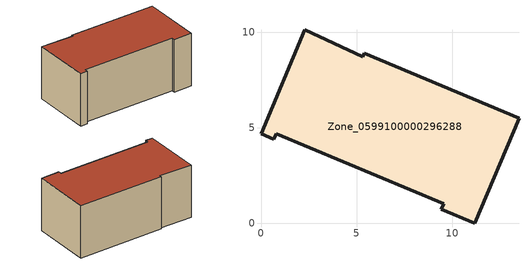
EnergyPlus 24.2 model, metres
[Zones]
Zone_0599100000296288
 floor ground (C_G): 5.39,8.9 13.48,5.49 11.16,0 9.42,0.73 9.55,1.02 0.79,4.69 0.66,4.39 0,4.68 2.28,10.13 5.32,8.72 z0
 wall outside (C_F): 13.48,5.49 5.39,8.9 5.32,8.72 2.28,10.13 0,4.68 0.66,4.39 0.79,4.69 9.55,1.02 9.42,0.73 11.16,0 13.48,5.49 z0:5.37
 roof outside (C_R): 11.16,0 13.48,5.49 5.39,8.9 5.32,8.72 2.28,10.13 0,4.68 0.66,4.39 0.79,4.69 9.55,1.02 9.42,0.73 z5.37
[BUILDING]
Pand.0599100000296288: North Axis=0; Terrain=City; Loads Convergence Tolerance Value=0.04; Temperature Convergence Tolerance Value=0.4; Solar Distribution=FullExterior; Maximum Number of Warmup Days=25; Minimum Number of Warmup Days=1
[Site:Location]
Rotterdam.The.Hague.AP_ZH_NLD Design_Conditions: Latitude=51.96; Longitude=4.45; Time Zone=1; Elevation=-4.5
[SITE:GROUNDTEMPERATURE:BUILDINGSURFACE]
18, 18, 18, 18, 18, 18, 18, 18, 18, 18, 18, 18
[MATERIAL] Thermal Absorptance=0.9; Solar Absorptance=0.7; Visible Absorptance=0.7
Name | Roughness | Thickness | Conductivity | Density | Specific Heat
G.TC.1975-1991 | MediumSmooth | 0.15 | 0.288461 | 540 | 1210
F.TC.1975-1991 | Rough | 0.3 | 0.230769 | 1920 | 840
R.TC.1975-1991 | MediumRough | 0.2 | 0.153846 | 1500 | 1000
[CONSTRUCTION]
C_G: G.TC.1975-1991
C_F: F.TC.1975-1991
C_R: R.TC.1975-1991
[ZONE]
Zone_0599100000296288: Type=1; Multiplier=1; Ceiling Height=Autocalculate; Volume=Autocalculate; Floor Area=autocalculate; Part of Total Floor Area=Yes
[ZONEINFILTRATION:DESIGNFLOWRATE]
Infil_Zone_0599100000296288: Zone or ZoneList or Space or SpaceList=Zone_0599100000296288; Schedule=AlwaysOn; Design Flow Rate Calculation Method=Flow/Area; Flow Rate per Floor Area=0.003; Constant Term Coefficient=1; Temperature Term Coefficient=0; Velocity Term Coefficient=0; Velocity Squared Term Coefficient=0
[HVACTEMPLATE:ZONE:IDEALLOADSAIRSYSTEM]
Zone_0599100000296288: Maximum Heating Supply Air Temperature=50; Minimum Cooling Supply Air Temperature=13; Maximum Heating Supply Air Humidity Ratio=0.0156; Minimum Cooling Supply Air Humidity Ratio=0.0077; Heating Limit=NoLimit; Cooling Limit=NoLimit; Dehumidification Control Type=ConstantSensibleHeatRatio; Cooling Sensible Heat Ratio=0.7; Dehumidification Setpoint=60; Humidification Control Type=None; Humidification Setpoint=30; Outdoor Air Method=None; Outdoor Air Flow Rate per Person=0.00944; Outdoor Air Flow Rate per Zone Floor Area=0; Outdoor Air Flow Rate per Zone=0; Demand Controlled Ventilation Type=None; Outdoor Air Economizer Type=NoEconomizer; Heat Recovery Type=None; Sensible Heat Recovery Effectiveness=0.7; Latent Heat Recovery Effectiveness=0.65
[ZONECONTROL:THERMOSTAT]
ThermostatControl_Zone_0599100000296288: Zone or ZoneList=Zone_0599100000296288; Control Type Schedule=DualSetpointControlType; Control 1=Thermostat_Zone_0599100000296288; Temperature Difference Between Cutout And Setpoint=0
[THERMOSTATSETPOINT:DUALSETPOINT]
Thermostat_Zone_0599100000296288: Heating Setpoint Temperature Schedule=HeatingSetpoint_Zone_0599100000296288; Cooling Setpoint Temperature Schedule=CoolingSetpoint_Zone_0599100000296288
[SCHEDULE:COMPACT]
HeatingSetpoint_Zone_0599100000296288: Through: 12/31, For: AllDays, Until: 24:00, 21
CoolingSetpoint_Zone_0599100000296288: Through: 12/31, For: AllDays, Until: 24:00, 24
DualSetpointControlType: Through: 12/31, For: AllDays, Until: 24:00, 4
AlwaysOn: Through: 12/31, For: AllDays, Until: 24:00, 1
